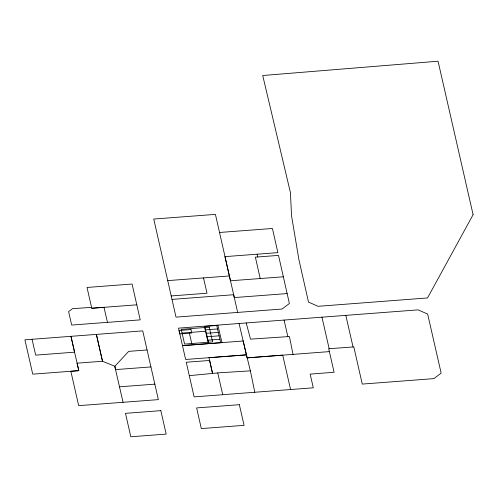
<?xml version="1.0" encoding="UTF-8"?>
<svg xmlns="http://www.w3.org/2000/svg" width="498" height="498" viewBox="0 0 498 498"><rect width="100%" height="100%" fill="white"/><g stroke="black" fill="none" stroke-linecap="round" stroke-linejoin="round"><path stroke-width="0.75" d="M114.833 366.285L128.702 351.364L147.078 349.97L158.358 399.626L78.684 405.652L70.841 371.265L78.802 370.655L70.959 336.324L24.9 339.829L32.744 374.16L78.802 370.655L77.084 363.179L102.482 361.243L114.833 366.285L115.586 369.603L150.938 366.933M212.565 373.419L209.652 360.459L186.258 362.239L189.29 375.654L217.788 372.915M237.677 312.433L215.422 214.383L153.745 219.045L176.018 317.133L282.049 309.028L289.382 303.512L278.513 255.393L255.374 257.142L260.205 278.538M217.887 325.138L178.521 328.145L185.63 359.475L246.454 354.85L250.37 370.854L254.814 392.256L313.292 387.805L310.161 374.116L334.096 372.255L328.705 348.731L353.817 346.925L362.27 384.083L433.851 378.629L441.147 373.12L427.658 314.076L418.115 309.862L217.838 325.113L221.971 342.624L182.48 345.637L243.155 340.993M205.612 329.857L217.539 328.948M182.069 333.056L205.487 331.27M206.396 333.299L218.323 332.39M207.187 336.741L219.114 335.833M207.977 340.184L219.904 339.275M239.071 323.507L247.101 357.869L282.715 355.142L290.577 389.523M219.475 232.485L272.418 228.476L277.884 252.629L224.953 256.632L230.45 280.785L283.343 276.788M167.733 280.617L229.41 275.954M171.2 295.943L207 293.229L203.514 277.915M172.003 299.391L233.643 294.723L234.309 297.605M136.801 304.82L132.088 284.028L87.019 287.458L91.763 308.25L103.982 307.297L107.468 322.368L140.218 319.859L136.801 304.82L91.763 308.25L91.508 307.366L72.503 308.673L68.612 311.611L71.675 325.07L107.419 322.343M234.259 297.58L287.141 293.577M246.236 322.965L250.506 339.144L289.419 336.524L293.042 354.371M247.101 357.869L329.365 351.607M119.514 386.822L154.853 384.145M222.687 394.69L254.814 392.256M250.37 370.854L217.738 372.896L222.737 394.715L194.12 396.894L189.29 375.654M243.205 341.012L246.454 354.85L208.973 357.682L212.515 373.394M204.616 327.553L208.058 342.282M220.689 342.717L216.748 325.505L204.821 326.414L208.762 343.632M189.383 333.199L191.749 343.527M345.817 315.371L353.051 346.975M321.951 317.189L329.166 348.7M284.078 320.077L287.85 336.636M257.124 254.204L257.752 256.962M114.783 366.267L123.05 402.303M96.407 334.407L102.532 361.268M96.357 334.388L102.482 361.243M32.065 339.294L35.688 355.136L74.582 352.167L70.959 336.324L142.739 330.884L147.078 349.97M473.1 214.669L427.539 297.947L318.048 306.307L308.505 302.074L298.893 259.57L291.554 215.877L290.427 192.577L262.72 75.515L438.053 61.217L473.1 214.669M209.235 327.198L181.216 329.34L184.59 344.074L212.609 341.933L209.235 327.198M190.983 329.576L179.056 330.485L179.846 333.928L191.767 333.019L190.983 329.576M160.842 410.645L125.484 413.334L130.812 436.783L166.164 434.094L160.842 410.645M239.345 404.675L196.623 407.924L201.316 428.591L244.076 425.342L239.345 404.675"/></g></svg>
